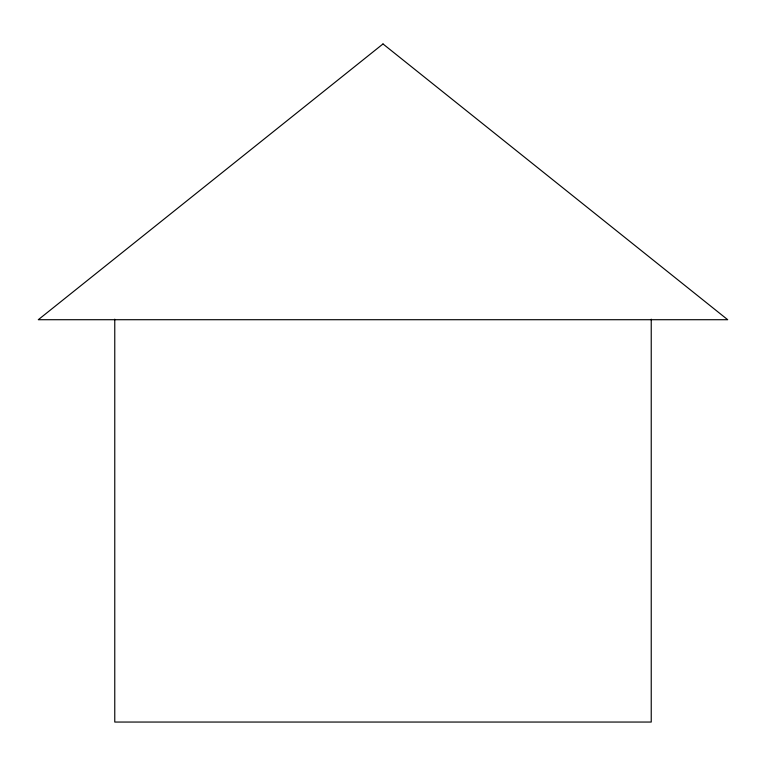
<?xml version="1.0" encoding="UTF-8"?>
<svg xmlns="http://www.w3.org/2000/svg" width="766" height="766" viewBox="0 0 766 766"><rect width="100%" height="100%" fill="white"/><g stroke="black" fill="none" stroke-linecap="round" stroke-linejoin="round"><path stroke-width="1.15" d="M651.234 319.183L651.234 722.051L114.766 722.051L114.766 319.183M383 43.949L38.3 319.709L727.7 319.709L383 43.949"/></g></svg>
